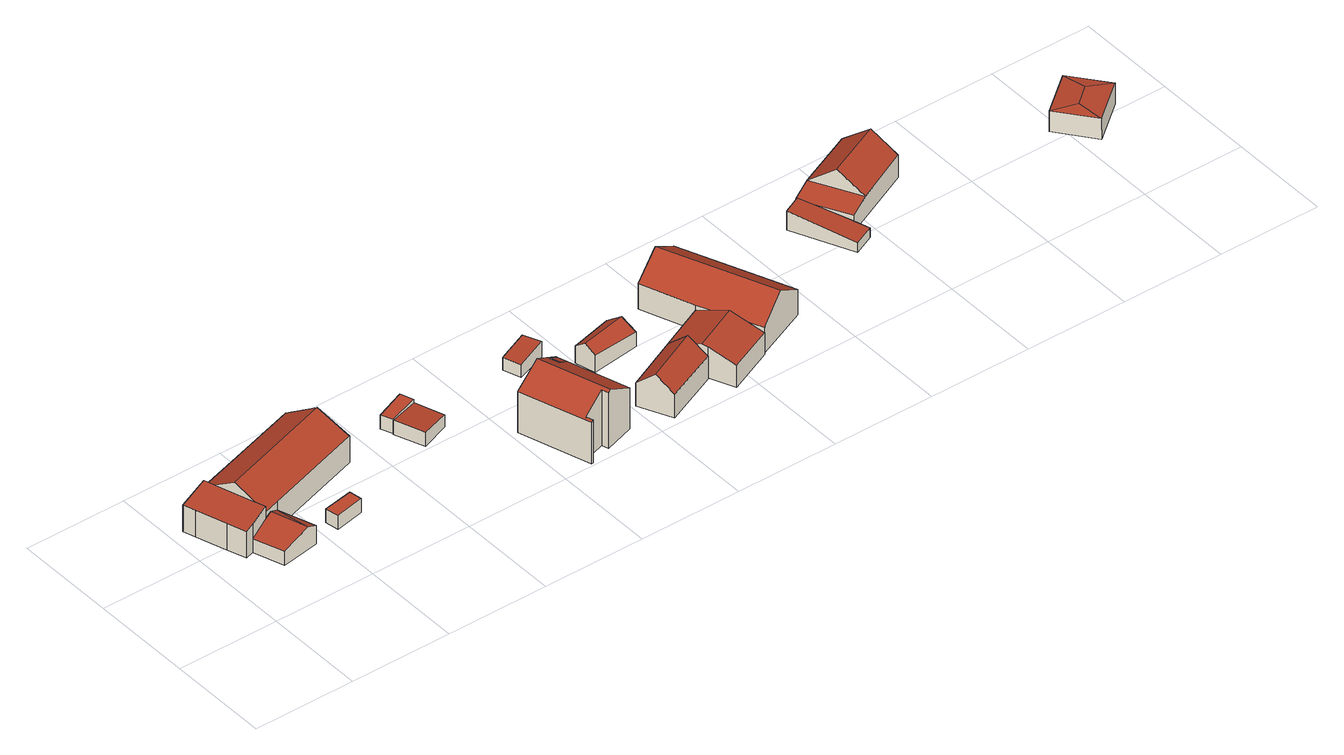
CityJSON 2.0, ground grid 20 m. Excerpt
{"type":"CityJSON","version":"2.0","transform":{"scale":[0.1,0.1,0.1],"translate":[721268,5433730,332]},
"CityObjects":{
"building1":{"type":"Building","attributes":{"Gemeindeschluessel":"09375181","HoeheDach":"341.583","HoeheGrund":"334.860","Methode":"2000","NiedrigsteTraufeDesGebaeudes":"337.720","Geometrietyp2DReferenz":"3000","measuredHeight":6.72,"function":"31001_2000","roofType":"2100"},"geometry":[{"type":"Solid","lod":"2","boundaries":[[[[0,1,2,3]],[[4,5,6,7]],[[8,9,10,11,12]],[[13,6,5]],[[12,11,1,0]],[[14,15,9,8]],[[4,16,17,18,5]],[[17,9,15,13,18]],[[19,20,21,22]],[[3,2,20,19]],[[2,1,11,10,23,21,20]],[[17,23,10,9]],[[13,5,18]],[[14,8,12,0,3,19,22,16,4,7]],[[22,21,23,17,16]],[[14,7,6,13,15]]]],"semantics":{"surfaces":[{"type":"WallSurface","Flaeche":"33.097","Z_MAX":"5.502","Z_MAX_ASL":"340.362","Z_MIN":"0.000","Z_MIN_ASL":"334.860"},{"type":"WallSurface","Flaeche":"29.410","Z_MAX":"3.884","Z_MAX_ASL":"338.744","Z_MIN":"0.000","Z_MIN_ASL":"334.860"},{"type":"WallSurface","Flaeche":"10.369","Z_MAX":"5.866","Z_MAX_ASL":"340.726","Z_MIN":"0.000","Z_MIN_ASL":"334.860"},{"type":"RoofSurface","Dachneigung":"64.740","Dachorientierung":"71.553","Flaeche":"7.896","Z_MAX":"4.774","Z_MAX_ASL":"339.634","Z_MIN":"3.884","Z_MIN_ASL":"338.744"},{"type":"WallSurface","Flaeche":"21.115","Z_MAX":"5.494","Z_MAX_ASL":"340.354","Z_MIN":"0.000","Z_MIN_ASL":"334.860"},{"type":"WallSurface","Flaeche":"18.097","Z_MAX":"2.896","Z_MAX_ASL":"337.756","Z_MIN":"0.000","Z_MIN_ASL":"334.860"},{"type":"WallSurface","Flaeche":"14.827","Z_MAX":"4.780","Z_MAX_ASL":"339.640","Z_MIN":"0.000","Z_MIN_ASL":"334.860"},{"type":"RoofSurface","Dachneigung":"71.355","Dachorientierung":"252.264","Flaeche":"40.584","Z_MAX":"4.780","Z_MAX_ASL":"339.640","Z_MIN":"2.860","Z_MIN_ASL":"337.720"},{"type":"WallSurface","Flaeche":"36.195","Z_MAX":"6.723","Z_MAX_ASL":"341.583","Z_MIN":"0.000","Z_MIN_ASL":"334.860"},{"type":"WallSurface","Flaeche":"14.031","Z_MAX":"5.504","Z_MAX_ASL":"340.364","Z_MIN":"0.000","Z_MIN_ASL":"334.860"},{"type":"RoofSurface","Dachneigung":"78.368","Dachorientierung":"252.255","Flaeche":"74.710","Z_MAX":"6.723","Z_MAX_ASL":"341.583","Z_MIN":"5.490","Z_MIN_ASL":"340.350"},{"type":"WallSurface","Flaeche":"11.336","Z_MAX":"6.719","Z_MAX_ASL":"341.579","Z_MIN":"2.860","Z_MIN_ASL":"337.720"},{"type":"RoofSurface","Dachneigung":"63.648","Dachorientierung":"72.258","Flaeche":"7.420","Z_MAX":"4.780","Z_MAX_ASL":"339.640","Z_MIN":"3.884","Z_MIN_ASL":"338.744"},{"type":"GroundSurface","Flaeche":"125.419","Z_MAX":"0.000","Z_MAX_ASL":"334.860","Z_MIN":"0.000","Z_MIN_ASL":"334.860"},{"type":"WallSurface","Flaeche":"81.788","Z_MAX":"6.723","Z_MAX_ASL":"341.583","Z_MIN":"0.000","Z_MIN_ASL":"334.860"},{"type":"WallSurface","Flaeche":"30.001","Z_MAX":"4.780","Z_MAX_ASL":"339.640","Z_MIN":"0.000","Z_MIN_ASL":"334.860"}],"values":[[0,1,2,3,4,5,6,7,8,9,10,11,12,13,14,15]]}}]},
"building2":{"type":"Building","attributes":{"Gemeindeschluessel":"09375181","HoeheDach":"343.870","HoeheGrund":"334.820","Methode":"2000","NiedrigsteTraufeDesGebaeudes":"340.267","Geometrietyp2DReferenz":"3000","measuredHeight":9.05,"function":"31001_2000","roofType":"3100"},"geometry":[{"type":"Solid","lod":"2","boundaries":[[[[24,25,26,27]],[[28,29,30,31]],[[29,32,33,34,30]],[[24,27,28,31,35,36]],[[37,36,35,34,33]],[[31,30,34,35]],[[29,28,27,26,32]],[[25,24,36,37]],[[25,37,33,32,26]]]],"semantics":{"surfaces":[{"type":"WallSurface","Flaeche":"18.524","Z_MAX":"5.521","Z_MAX_ASL":"340.341","Z_MIN":"0.000","Z_MIN_ASL":"334.820"},{"type":"WallSurface","Flaeche":"66.145","Z_MAX":"5.493","Z_MAX_ASL":"340.313","Z_MIN":"0.000","Z_MIN_ASL":"334.820"},{"type":"RoofSurface","Dachneigung":"59.622","Dachorientierung":"342.771","Flaeche":"164.994","Z_MAX":"9.050","Z_MAX_ASL":"343.870","Z_MIN":"5.447","Z_MIN_ASL":"340.267"},{"type":"GroundSurface","Flaeche":"286.834","Z_MAX":"0.000","Z_MAX_ASL":"334.820","Z_MIN":"0.000","Z_MIN_ASL":"334.820"},{"type":"WallSurface","Flaeche":"87.609","Z_MAX":"9.050","Z_MAX_ASL":"343.870","Z_MIN":"0.000","Z_MIN_ASL":"334.820"},{"type":"WallSurface","Flaeche":"61.756","Z_MAX":"5.569","Z_MAX_ASL":"340.389","Z_MIN":"0.000","Z_MIN_ASL":"334.820"},{"type":"WallSurface","Flaeche":"88.423","Z_MAX":"9.050","Z_MAX_ASL":"343.870","Z_MIN":"0.000","Z_MIN_ASL":"334.820"},{"type":"WallSurface","Flaeche":"115.365","Z_MAX":"5.521","Z_MAX_ASL":"340.341","Z_MIN":"0.000","Z_MIN_ASL":"334.820"},{"type":"RoofSurface","Dachneigung":"59.612","Dachorientierung":"162.766","Flaeche":"167.506","Z_MAX":"9.050","Z_MAX_ASL":"343.870","Z_MIN":"5.519","Z_MIN_ASL":"340.339"}],"values":[[0,1,2,3,4,5,6,7,8]]}}]},
"building3":{"type":"Building","attributes":{"Gemeindeschluessel":"09375181","HoeheDach":"337.563","HoeheGrund":"334.700","Methode":"1000","NiedrigsteTraufeDesGebaeudes":"337.563","Geometrietyp2DReferenz":"3000","measuredHeight":2.86,"function":"51009_1610","roofType":"1000"},"geometry":[{"type":"Solid","lod":"2","boundaries":[[[[38,39,40,41]],[[42,41,40,43]],[[44,43,40,39]],[[45,38,41,42]],[[44,45,42,43]],[[44,39,38,45]]]],"semantics":{"surfaces":[{"type":"WallSurface","Flaeche":"7.482","Z_MAX":"2.863","Z_MAX_ASL":"337.563","Z_MIN":"0.000","Z_MIN_ASL":"334.700"},{"type":"WallSurface","Flaeche":"16.956","Z_MAX":"2.863","Z_MAX_ASL":"337.563","Z_MIN":"0.000","Z_MIN_ASL":"334.700"},{"type":"GroundSurface","Flaeche":"15.448","Z_MAX":"0.000","Z_MAX_ASL":"334.700","Z_MIN":"0.000","Z_MIN_ASL":"334.700"},{"type":"RoofSurface","Dachneigung":"90.000","Dachorientierung":"-1.000","Flaeche":"15.448","Z_MAX":"2.863","Z_MAX_ASL":"337.563","Z_MIN":"2.863","Z_MIN_ASL":"337.563"},{"type":"WallSurface","Flaeche":"7.542","Z_MAX":"2.863","Z_MAX_ASL":"337.563","Z_MIN":"0.000","Z_MIN_ASL":"334.700"},{"type":"WallSurface","Flaeche":"16.763","Z_MAX":"2.863","Z_MAX_ASL":"337.563","Z_MIN":"0.000","Z_MIN_ASL":"334.700"}],"values":[[0,1,2,3,4,5]]}}]},
"building4":{"type":"Building","attributes":{"Gemeindeschluessel":"09375181","HoeheDach":"337.890","HoeheGrund":"334.990","Methode":"2000","NiedrigsteTraufeDesGebaeudes":"337.890","Geometrietyp2DReferenz":"3000","measuredHeight":2.9,"function":"51009_1610","roofType":"1000"},"geometry":[{"type":"Solid","lod":"2","boundaries":[[[[46,47,48,49]],[[50,51,46,49]],[[49,48,52,50]],[[53,52,48,47]],[[51,53,47,46]],[[53,51,50,52]]]],"semantics":{"surfaces":[{"type":"WallSurface","Flaeche":"6.823","Z_MAX":"2.900","Z_MAX_ASL":"337.890","Z_MIN":"0.000","Z_MIN_ASL":"334.990"},{"type":"GroundSurface","Flaeche":"15.979","Z_MAX":"0.000","Z_MAX_ASL":"334.990","Z_MIN":"0.000","Z_MIN_ASL":"334.990"},{"type":"WallSurface","Flaeche":"18.372","Z_MAX":"2.900","Z_MAX_ASL":"337.890","Z_MIN":"0.000","Z_MIN_ASL":"334.990"},{"type":"RoofSurface","Dachneigung":"90.000","Dachorientierung":"-1.000","Flaeche":"15.979","Z_MAX":"2.900","Z_MAX_ASL":"337.890","Z_MIN":"2.900","Z_MIN_ASL":"337.890"},{"type":"WallSurface","Flaeche":"17.975","Z_MAX":"2.900","Z_MAX_ASL":"337.890","Z_MIN":"0.000","Z_MIN_ASL":"334.990"},{"type":"WallSurface","Flaeche":"7.980","Z_MAX":"2.900","Z_MAX_ASL":"337.890","Z_MIN":"0.000","Z_MIN_ASL":"334.990"}],"values":[[0,1,2,3,4,5]]}}]},
"building5":{"type":"Building","attributes":{"Gemeindeschluessel":"09375181","HoeheDach":"337.816","HoeheGrund":"334.780","Methode":"2000","NiedrigsteTraufeDesGebaeudes":"337.314","Geometrietyp2DReferenz":"3000","measuredHeight":3.04,"function":"31001_2000","roofType":"1000"},"geometry":[{"type":"Solid","lod":"2","boundaries":[[[[54,55,56,57]],[[58,54,57,59]],[[56,60,59,57]],[[55,61,60,56]],[[55,54,58,61]],[[61,58,59,60]]]],"semantics":{"surfaces":[{"type":"WallSurface","Flaeche":"19.099","Z_MAX":"3.036","Z_MAX_ASL":"337.816","Z_MIN":"0.000","Z_MIN_ASL":"334.780"},{"type":"WallSurface","Flaeche":"17.262","Z_MAX":"3.036","Z_MAX_ASL":"337.816","Z_MIN":"0.000","Z_MIN_ASL":"334.780"},{"type":"RoofSurface","Dachneigung":"85.366","Dachorientierung":"69.078","Flaeche":"37.655","Z_MAX":"3.036","Z_MAX_ASL":"337.816","Z_MIN":"2.534","Z_MIN_ASL":"337.314"},{"type":"WallSurface","Flaeche":"16.786","Z_MAX":"3.036","Z_MAX_ASL":"337.816","Z_MIN":"0.000","Z_MIN_ASL":"334.780"},{"type":"GroundSurface","Flaeche":"37.532","Z_MAX":"0.000","Z_MAX_ASL":"334.780","Z_MIN":"0.000","Z_MIN_ASL":"334.780"},{"type":"WallSurface","Flaeche":"15.276","Z_MAX":"2.549","Z_MAX_ASL":"337.329","Z_MIN":"0.000","Z_MIN_ASL":"334.780"}],"values":[[0,1,2,3,4,5]]}}]},
"building6":{"type":"Building","attributes":{"Gemeindeschluessel":"09375181","HoeheDach":"344.409","HoeheGrund":"332.580","Methode":"1000","NiedrigsteTraufeDesGebaeudes":"341.228","Geometrietyp2DReferenz":"3000","measuredHeight":11.83,"function":"31001_1000","roofType":"3100","storeysAboveGround":2},"address":[{"Country":"Germany","Locality":"Pettendorf","ThoroughfareName":"Naabstraße 17"}],"geometry":[{"type":"Solid","lod":"2","boundaries":[[[[62,63,64,65,66,67,68,69,70,71,72,73]],[[70,74,75,71]],[[64,76,77,65]],[[78,79,80,81,77,76,82,83]],[[65,77,81,66]],[[84,85,75,74,86,78,83,87]],[[71,75,85,72]],[[62,87,83,82,63]],[[66,81,80,67]],[[69,86,74,70]],[[68,79,78,86,69]],[[63,82,76,64]],[[67,80,79,68]],[[73,84,87,62]],[[72,85,84,73]]]],"semantics":{"surfaces":[{"type":"GroundSurface","Flaeche":"149.734","Z_MAX":"0.000","Z_MAX_ASL":"332.580","Z_MIN":"0.000","Z_MIN_ASL":"332.580"},{"type":"WallSurface","Flaeche":"45.802","Z_MAX":"11.474","Z_MAX_ASL":"344.054","Z_MIN":"0.000","Z_MIN_ASL":"332.580"},{"type":"WallSurface","Flaeche":"22.490","Z_MAX":"10.037","Z_MAX_ASL":"342.617","Z_MIN":"0.000","Z_MIN_ASL":"332.580"},{"type":"RoofSurface","Dachneigung":"60.020","Dachorientierung":"72.275","Flaeche":"87.258","Z_MAX":"11.829","Z_MAX_ASL":"344.409","Z_MIN":"8.648","Z_MIN_ASL":"341.228"},{"type":"WallSurface","Flaeche":"19.579","Z_MAX":"10.037","Z_MAX_ASL":"342.617","Z_MIN":"0.000","Z_MIN_ASL":"332.580"},{"type":"RoofSurface","Dachneigung":"60.021","Dachorientierung":"252.278","Flaeche":"85.603","Z_MAX":"11.829","Z_MAX_ASL":"344.409","Z_MIN":"8.648","Z_MIN_ASL":"341.228"},{"type":"WallSurface","Flaeche":"12.095","Z_MAX":"8.882","Z_MAX_ASL":"341.462","Z_MIN":"0.000","Z_MIN_ASL":"332.580"},{"type":"WallSurface","Flaeche":"112.911","Z_MAX":"11.829","Z_MAX_ASL":"344.409","Z_MIN":"0.000","Z_MIN_ASL":"332.580"},{"type":"WallSurface","Flaeche":"15.616","Z_MAX":"11.478","Z_MAX_ASL":"344.058","Z_MIN":"0.000","Z_MIN_ASL":"332.580"},{"type":"WallSurface","Flaeche":"63.548","Z_MAX":"11.829","Z_MAX_ASL":"344.409","Z_MIN":"0.000","Z_MIN_ASL":"332.580"},{"type":"WallSurface","Flaeche":"3.586","Z_MAX":"8.648","Z_MAX_ASL":"341.228","Z_MIN":"0.000","Z_MIN_ASL":"332.580"},{"type":"WallSurface","Flaeche":"105.443","Z_MAX":"8.648","Z_MAX_ASL":"341.228","Z_MIN":"0.000","Z_MIN_ASL":"332.580"},{"type":"WallSurface","Flaeche":"125.887","Z_MAX":"8.648","Z_MAX_ASL":"341.228","Z_MIN":"0.000","Z_MIN_ASL":"332.580"},{"type":"WallSurface","Flaeche":"3.556","Z_MAX":"8.882","Z_MAX_ASL":"341.462","Z_MIN":"0.000","Z_MIN_ASL":"332.580"}],"values":[[0,1,2,3,4,5,6,7,2,8,9,10,11,12,13]]}}]},
"building7":{"type":"Building","attributes":{"Gemeindeschluessel":"09375181","HoeheDach":"342.654","HoeheGrund":"334.133","Methode":"2000","NiedrigsteTraufeDesGebaeudes":"341.242","Geometrietyp2DReferenz":"3000","measuredHeight":8.52,"function":"51009_1610","roofType":"2100"},"geometry":[{"type":"Solid","lod":"2","boundaries":[[[[88,89,76,90]],[[91,80,92,93]],[[88,90,91,93]],[[90,76,80,91]],[[93,92,89,88]],[[92,80,76,89]]]],"semantics":{"surfaces":[{"type":"WallSurface","Flaeche":"18.792","Z_MAX":"8.521","Z_MAX_ASL":"342.654","Z_MIN":"0.000","Z_MIN_ASL":"334.133"},{"type":"WallSurface","Flaeche":"18.882","Z_MAX":"8.521","Z_MAX_ASL":"342.654","Z_MIN":"0.000","Z_MIN_ASL":"334.133"},{"type":"GroundSurface","Flaeche":"4.695","Z_MAX":"0.000","Z_MAX_ASL":"334.133","Z_MIN":"0.000","Z_MIN_ASL":"334.133"},{"type":"WallSurface","Flaeche":"13.833","Z_MAX":"7.116","Z_MAX_ASL":"341.249","Z_MIN":"0.000","Z_MIN_ASL":"334.133"},{"type":"WallSurface","Flaeche":"16.627","Z_MAX":"8.521","Z_MAX_ASL":"342.654","Z_MIN":"0.000","Z_MIN_ASL":"334.133"},{"type":"RoofSurface","Dachneigung":"59.695","Dachorientierung":"72.392","Flaeche":"5.438","Z_MAX":"8.521","Z_MAX_ASL":"342.654","Z_MIN":"7.109","Z_MIN_ASL":"341.242"}],"values":[[0,1,2,3,4,5]]}}]},
"building8":{"type":"Building","attributes":{"Gemeindeschluessel":"09375181","HoeheDach":"337.495","HoeheGrund":"334.342","Methode":"2000","NiedrigsteTraufeDesGebaeudes":"336.886","Geometrietyp2DReferenz":"3000","measuredHeight":3.15,"function":"31001_2463","roofType":"1000","storeysAboveGround":1},"geometry":[{"type":"Solid","lod":"2","boundaries":[[[[94,95,96,97]],[[98,99,94,97,100]],[[101,102,103,96,95]],[[98,102,101,99]],[[99,101,95,94]],[[97,96,103,100]],[[100,103,102,98]]]],"semantics":{"surfaces":[{"type":"WallSurface","Flaeche":"2.574","Z_MAX":"2.664","Z_MAX_ASL":"337.006","Z_MIN":"-0.002","Z_MIN_ASL":"334.340"},{"type":"GroundSurface","Flaeche":"22.188","Z_MAX":"-0.002","Z_MAX_ASL":"334.340","Z_MIN":"-0.002","Z_MIN_ASL":"334.340"},{"type":"RoofSurface","Dachneigung":"84.397","Dachorientierung":"246.576","Flaeche":"22.294","Z_MAX":"3.153","Z_MAX_ASL":"337.495","Z_MIN":"2.544","Z_MIN_ASL":"336.886"},{"type":"WallSurface","Flaeche":"17.734","Z_MAX":"3.153","Z_MAX_ASL":"337.495","Z_MIN":"-0.002","Z_MIN_ASL":"334.340"},{"type":"WallSurface","Flaeche":"9.264","Z_MAX":"2.568","Z_MAX_ASL":"336.910","Z_MIN":"-0.002","Z_MIN_ASL":"334.340"},{"type":"WallSurface","Flaeche":"14.546","Z_MAX":"3.153","Z_MAX_ASL":"337.495","Z_MIN":"-0.002","Z_MIN_ASL":"334.340"},{"type":"WallSurface","Flaeche":"11.588","Z_MAX":"3.153","Z_MAX_ASL":"337.495","Z_MIN":"-0.002","Z_MIN_ASL":"334.340"}],"values":[[0,1,2,3,4,5,6]]}}]},
"building9":{"type":"Building","attributes":{"Gemeindeschluessel":"09375181","HoeheDach":"341.230","HoeheGrund":"333.400","Methode":"2000","NiedrigsteTraufeDesGebaeudes":"338.053","Geometrietyp2DReferenz":"3000","measuredHeight":7.83,"function":"31001_2000","roofType":"3100","storeysAboveGround":2},"geometry":[{"type":"Solid","lod":"2","boundaries":[[[[104,105,106,107]],[[108,109,110,111]],[[109,112,107,106,110]],[[113,104,107,112]],[[111,110,106,105]],[[108,113,112,109]],[[104,113,108,111,105]]]],"semantics":{"surfaces":[{"type":"WallSurface","Flaeche":"55.169","Z_MAX":"4.783","Z_MAX_ASL":"338.183","Z_MIN":"0.000","Z_MIN_ASL":"333.400"},{"type":"RoofSurface","Dachneigung":"49.545","Dachorientierung":"155.360","Flaeche":"54.586","Z_MAX":"7.830","Z_MAX_ASL":"341.230","Z_MIN":"4.653","Z_MIN_ASL":"338.053"},{"type":"WallSurface","Flaeche":"45.785","Z_MAX":"7.830","Z_MAX_ASL":"341.230","Z_MIN":"0.000","Z_MIN_ASL":"333.400"},{"type":"GroundSurface","Flaeche":"82.728","Z_MAX":"0.000","Z_MAX_ASL":"333.400","Z_MIN":"0.000","Z_MIN_ASL":"333.400"},{"type":"RoofSurface","Dachneigung":"49.540","Dachorientierung":"335.360","Flaeche":"54.143","Z_MAX":"7.830","Z_MAX_ASL":"341.230","Z_MIN":"4.783","Z_MIN_ASL":"338.183"},{"type":"WallSurface","Flaeche":"54.806","Z_MAX":"4.860","Z_MAX_ASL":"338.260","Z_MIN":"0.000","Z_MIN_ASL":"333.400"},{"type":"WallSurface","Flaeche":"44.629","Z_MAX":"7.830","Z_MAX_ASL":"341.230","Z_MIN":"0.000","Z_MIN_ASL":"333.400"}],"values":[[0,1,2,3,4,5,6]]}}]},
"building10":{"type":"Building","attributes":{"Gemeindeschluessel":"09375181","HoeheDach":"339.110","HoeheGrund":"334.070","Methode":"2000","NiedrigsteTraufeDesGebaeudes":"337.090","Geometrietyp2DReferenz":"3000","measuredHeight":5.04,"function":"31001_2000","roofType":"3100","storeysAboveGround":1},"geometry":[{"type":"Solid","lod":"2","boundaries":[[[[114,115,116,117,118]],[[119,120,121,122,123]],[[118,117,120,119]],[[119,123,114,118]],[[116,121,120,117]],[[123,122,115,114]],[[115,122,121,116]]]],"semantics":{"surfaces":[{"type":"WallSurface","Flaeche":"17.995","Z_MAX":"5.040","Z_MAX_ASL":"339.110","Z_MIN":"0.000","Z_MIN_ASL":"334.070"},{"type":"WallSurface","Flaeche":"22.952","Z_MAX":"5.040","Z_MAX_ASL":"339.110","Z_MIN":"0.000","Z_MIN_ASL":"334.070"},{"type":"WallSurface","Flaeche":"29.670","Z_MAX":"3.534","Z_MAX_ASL":"337.604","Z_MIN":"0.000","Z_MIN_ASL":"334.070"},{"type":"GroundSurface","Flaeche":"45.588","Z_MAX":"0.000","Z_MAX_ASL":"334.070","Z_MIN":"0.000","Z_MIN_ASL":"334.070"},{"type":"RoofSurface","Dachneigung":"54.500","Dachorientierung":"347.777","Flaeche":"27.836","Z_MAX":"5.040","Z_MAX_ASL":"339.110","Z_MIN":"3.020","Z_MIN_ASL":"337.090"},{"type":"WallSurface","Flaeche":"31.295","Z_MAX":"3.557","Z_MAX_ASL":"337.627","Z_MIN":"0.000","Z_MIN_ASL":"334.070"},{"type":"RoofSurface","Dachneigung":"54.486","Dachorientierung":"167.777","Flaeche":"28.170","Z_MAX":"5.040","Z_MAX_ASL":"339.110","Z_MIN":"3.020","Z_MIN_ASL":"337.090"}],"values":[[0,1,2,3,4,5,6]]}}]},
"building11":{"type":"Building","attributes":{"Gemeindeschluessel":"09375181","HoeheDach":"340.370","HoeheGrund":"333.600","Methode":"2000","NiedrigsteTraufeDesGebaeudes":"338.116","Geometrietyp2DReferenz":"3000","measuredHeight":6.77,"function":"31001_2000","roofType":"3100","storeysAboveGround":2},"geometry":[{"type":"Solid","lod":"2","boundaries":[[[[124,125,126,127,128]],[[124,129,130,125]],[[129,124,128,131]],[[129,131,132,133,130]],[[134,106,127,126]],[[126,125,130,133,134]],[[132,131,128,127,106]],[[134,133,132,106]]]],"semantics":{"surfaces":[{"type":"RoofSurface","Dachneigung":"70.623","Dachorientierung":"155.384","Flaeche":"65.165","Z_MAX":"6.770","Z_MAX_ASL":"340.370","Z_MIN":"4.516","Z_MIN_ASL":"338.116"},{"type":"WallSurface","Flaeche":"44.143","Z_MAX":"4.584","Z_MAX_ASL":"338.184","Z_MIN":"0.000","Z_MIN_ASL":"333.600"},{"type":"WallSurface","Flaeche":"28.448","Z_MAX":"6.405","Z_MAX_ASL":"340.005","Z_MIN":"0.000","Z_MIN_ASL":"333.600"},{"type":"GroundSurface","Flaeche":"123.047","Z_MAX":"0.000","Z_MAX_ASL":"333.600","Z_MIN":"0.000","Z_MIN_ASL":"333.600"},{"type":"RoofSurface","Dachneigung":"70.623","Dachorientierung":"335.380","Flaeche":"65.271","Z_MAX":"6.770","Z_MAX_ASL":"340.370","Z_MIN":"4.568","Z_MIN_ASL":"338.168"},{"type":"WallSurface","Flaeche":"71.672","Z_MAX":"6.770","Z_MAX_ASL":"340.370","Z_MIN":"0.000","Z_MIN_ASL":"333.600"},{"type":"WallSurface","Flaeche":"42.328","Z_MAX":"6.770","Z_MAX_ASL":"340.370","Z_MIN":"0.000","Z_MIN_ASL":"333.600"},{"type":"WallSurface","Flaeche":"45.167","Z_MAX":"4.568","Z_MAX_ASL":"338.168","Z_MIN":"0.000","Z_MIN_ASL":"333.600"}],"values":[[0,1,2,3,4,5,6,7]]}}]},
"building12":{"type":"Building","attributes":{"Gemeindeschluessel":"09375181","HoeheDach":"343.000","HoeheGrund":"333.930","Methode":"2000","NiedrigsteTraufeDesGebaeudes":"338.970","Geometrietyp2DReferenz":"3000","measuredHeight":9.07,"function":"31001_2000","roofType":"3100","storeysAboveGround":2},"geometry":[{"type":"Solid","lod":"2","boundaries":[[[[135,136,137,138]],[[139,140,141,142,143]],[[144,140,139,145]],[[145,139,143,146]],[[144,145,146,137,136]],[[144,136,135,141,140]],[[138,137,146,143,142]],[[135,138,142,141]]]],"semantics":{"surfaces":[{"type":"WallSurface","Flaeche":"119.274","Z_MAX":"5.231","Z_MAX_ASL":"339.161","Z_MIN":"0.000","Z_MIN_ASL":"333.930"},{"type":"RoofSurface","Dachneigung":"56.237","Dachorientierung":"247.476","Flaeche":"162.178","Z_MAX":"9.070","Z_MAX_ASL":"343.000","Z_MIN":"5.153","Z_MIN_ASL":"339.083"},{"type":"WallSurface","Flaeche":"66.313","Z_MAX":"5.313","Z_MAX_ASL":"339.243","Z_MIN":"0.000","Z_MIN_ASL":"333.930"},{"type":"WallSurface","Flaeche":"57.073","Z_MAX":"5.313","Z_MAX_ASL":"339.243","Z_MIN":"0.000","Z_MIN_ASL":"333.930"},{"type":"GroundSurface","Flaeche":"272.020","Z_MAX":"0.000","Z_MAX_ASL":"333.930","Z_MIN":"0.000","Z_MIN_ASL":"333.930"},{"type":"WallSurface","Flaeche":"81.497","Z_MAX":"9.070","Z_MAX_ASL":"343.000","Z_MIN":"0.000","Z_MIN_ASL":"333.930"},{"type":"WallSurface","Flaeche":"82.938","Z_MAX":"9.070","Z_MAX_ASL":"343.000","Z_MIN":"0.000","Z_MIN_ASL":"333.930"},{"type":"RoofSurface","Dachneigung":"56.234","Dachorientierung":"67.472","Flaeche":"165.033","Z_MAX":"9.070","Z_MAX_ASL":"343.000","Z_MIN":"5.040","Z_MIN_ASL":"338.970"}],"values":[[0,1,2,3,4,5,6,7]]}}]},
"building13":{"type":"Building","attributes":{"Gemeindeschluessel":"09375181","HoeheDach":"337.083","HoeheGrund":"333.080","Methode":"2000","NiedrigsteTraufeDesGebaeudes":"335.148","Geometrietyp2DReferenz":"3000","measuredHeight":4,"function":"31001_2000","roofType":"1000"},"geometry":[{"type":"Solid","lod":"2","boundaries":[[[[147,148,149,150]],[[151,152,153,154]],[[152,149,148,155,153]],[[150,151,154,156,147]],[[154,153,155,156]],[[150,149,152,151]],[[156,155,148,147]]]],"semantics":{"surfaces":[{"type":"WallSurface","Flaeche":"6.453","Z_MAX":"2.489","Z_MAX_ASL":"335.569","Z_MIN":"0.000","Z_MIN_ASL":"333.080"},{"type":"WallSurface","Flaeche":"39.426","Z_MAX":"4.003","Z_MAX_ASL":"337.083","Z_MIN":"0.000","Z_MIN_ASL":"333.080"},{"type":"RoofSurface","Dachneigung":"81.526","Dachorientierung":"155.413","Flaeche":"53.971","Z_MAX":"4.003","Z_MAX_ASL":"337.083","Z_MIN":"2.068","Z_MIN_ASL":"335.148"},{"type":"GroundSurface","Flaeche":"53.382","Z_MAX":"0.000","Z_MAX_ASL":"333.080","Z_MIN":"0.000","Z_MIN_ASL":"333.080"},{"type":"WallSurface","Flaeche":"15.095","Z_MAX":"4.003","Z_MAX_ASL":"337.083","Z_MIN":"0.000","Z_MIN_ASL":"333.080"},{"type":"WallSurface","Flaeche":"9.208","Z_MAX":"2.068","Z_MAX_ASL":"335.148","Z_MIN":"0.000","Z_MIN_ASL":"333.080"},{"type":"WallSurface","Flaeche":"33.016","Z_MAX":"4.003","Z_MAX_ASL":"337.083","Z_MIN":"0.000","Z_MIN_ASL":"333.080"}],"values":[[0,1,2,3,4,5,6]]}}]},
"building14":{"type":"Building","attributes":{"Gemeindeschluessel":"09375181","HoeheDach":"341.720","HoeheGrund":"333.350","Methode":"2000","NiedrigsteTraufeDesGebaeudes":"336.655","Geometrietyp2DReferenz":"3000","measuredHeight":8.37,"function":"31001_2000","roofType":"3100"},"geometry":[{"type":"Solid","lod":"2","boundaries":[[[[157,158,159,160]],[[161,162,163,164]],[[157,160,165,166,167]],[[167,166,163,162,168,158]],[[169,161,164,170,171]],[[169,171,159,158,168]],[[165,170,164,163,166]],[[167,158,157]],[[169,168,162,161]],[[159,171,170,165,160]]]],"semantics":{"surfaces":[{"type":"RoofSurface","Dachneigung":"53.184","Dachorientierung":"156.119","Flaeche":"75.026","Z_MAX":"8.370","Z_MAX_ASL":"341.720","Z_MIN":"4.490","Z_MIN_ASL":"337.840"},{"type":"WallSurface","Flaeche":"1.172","Z_MAX":"3.311","Z_MAX_ASL":"336.661","Z_MIN":"0.000","Z_MIN_ASL":"333.350"},{"type":"RoofSurface","Dachneigung":"53.180","Dachorientierung":"336.126","Flaeche":"79.257","Z_MAX":"8.370","Z_MAX_ASL":"341.720","Z_MIN":"4.457","Z_MIN_ASL":"337.807"},{"type":"RoofSurface","Dachneigung":"73.841","Dachorientierung":"242.529","Flaeche":"44.614","Z_MAX":"4.490","Z_MAX_ASL":"337.840","Z_MIN":"3.305","Z_MIN_ASL":"336.655"},{"type":"GroundSurface","Flaeche":"166.359","Z_MAX":"0.000","Z_MAX_ASL":"333.350","Z_MIN":"0.000","Z_MIN_ASL":"333.350"},{"type":"WallSurface","Flaeche":"69.974","Z_MAX":"4.691","Z_MAX_ASL":"338.041","Z_MIN":"0.000","Z_MIN_ASL":"333.350"},{"type":"WallSurface","Flaeche":"70.548","Z_MAX":"4.490","Z_MAX_ASL":"337.840","Z_MIN":"0.000","Z_MIN_ASL":"333.350"},{"type":"WallSurface","Flaeche":"20.154","Z_MAX":"8.370","Z_MAX_ASL":"341.720","Z_MIN":"4.490","Z_MIN_ASL":"337.840"},{"type":"WallSurface","Flaeche":"33.616","Z_MAX":"3.305","Z_MAX_ASL":"336.655","Z_MIN":"0.000","Z_MIN_ASL":"333.350"},{"type":"WallSurface","Flaeche":"65.621","Z_MAX":"8.370","Z_MAX_ASL":"341.720","Z_MIN":"0.000","Z_MIN_ASL":"333.350"}],"values":[[0,1,2,3,4,5,6,7,8,9]]}}]},
"building15":{"type":"Building","attributes":{"Gemeindeschluessel":"09375181","HoeheDach":"339.540","HoeheGrund":"334.780","Methode":"2000","NiedrigsteTraufeDesGebaeudes":"339.063","Geometrietyp2DReferenz":"3000","measuredHeight":4.76,"function":"31001_2000","roofType":"3200"},"address":[{"Country":"Germany","Locality":"Pettendorf","ThoroughfareName":"Wallfahrerweg 2"}],"geometry":[{"type":"Solid","lod":"2","boundaries":[[[[172,173,174,175,176]],[[177,178,179]],[[172,176,179,180]],[[181,180,179,178]],[[181,178,174,173]],[[175,174,178,177,182]],[[175,182,176]],[[172,180,181,173]],[[182,177,179,176]]]],"semantics":{"surfaces":[{"type":"WallSurface","Flaeche":"37.637","Z_MAX":"4.289","Z_MAX_ASL":"339.069","Z_MIN":"0.000","Z_MIN_ASL":"334.780"},{"type":"RoofSurface","Dachneigung":"79.458","Dachorientierung":"53.915","Flaeche":"11.204","Z_MAX":"4.760","Z_MAX_ASL":"339.540","Z_MIN":"4.285","Z_MIN_ASL":"339.065"},{"type":"WallSurface","Flaeche":"40.925","Z_MAX":"4.285","Z_MAX_ASL":"339.065","Z_MIN":"0.000","Z_MIN_ASL":"334.780"},{"type":"WallSurface","Flaeche":"37.411","Z_MAX":"4.292","Z_MAX_ASL":"339.072","Z_MIN":"0.000","Z_MIN_ASL":"334.780"},{"type":"WallSurface","Flaeche":"40.773","Z_MAX":"4.289","Z_MAX_ASL":"339.069","Z_MIN":"0.000","Z_MIN_ASL":"334.780"},{"type":"RoofSurface","Dachneigung":"83.813","Dachorientierung":"144.247","Flaeche":"30.847","Z_MAX":"4.760","Z_MAX_ASL":"339.540","Z_MIN":"4.283","Z_MIN_ASL":"339.063"},{"type":"RoofSurface","Dachneigung":"79.454","Dachorientierung":"233.900","Flaeche":"11.166","Z_MAX":"4.760","Z_MAX_ASL":"339.540","Z_MIN":"4.289","Z_MIN_ASL":"339.069"},{"type":"GroundSurface","Flaeche":"83.390","Z_MAX":"0.000","Z_MAX_ASL":"334.780","Z_MIN":"0.000","Z_MIN_ASL":"334.780"},{"type":"RoofSurface","Dachneigung":"83.812","Dachorientierung":"324.247","Flaeche":"30.912","Z_MAX":"4.760","Z_MAX_ASL":"339.540","Z_MIN":"4.285","Z_MIN_ASL":"339.065"}],"values":[[0,1,2,3,4,5,6,7,8]]}}]}
},
"vertices":[
[35,173,29],[35,173,84],[17,231,84],[17,231,29],[135,167,29],[135,167,67],[159,95,67],[159,95,29],[64,142,29],[64,142,57],[64,142,87],[47,136,84],[47,136,29],[140,92,76],[84,83,29],[84,83,58],[103,157,29],[103,157,71],[117,161,76],[9,255,29],[9,255,84],[66,273,96],[66,273,29],[103,157,96],
[135,167,28],[135,167,83],[103,157,83],[103,157,28],[66,273,28],[66,273,83],[182,308,83],[182,308,28],[84,214,119],[311,285,119],[289,340,84],[289,340,28],[334,229,28],[334,229,83],
[269,116,56],[269,116,27],[265,141,27],[265,141,56],[207,131,56],[207,131,27],[212,105,27],[212,105,56],
[435,243,30],[435,243,59],[426,265,59],[426,265,30],[485,289,30],[494,263,30],[485,289,59],[494,263,59],
[435,243,28],[457,185,28],[457,185,58],[435,243,58],[494,263,28],[494,263,53],[513,206,53],[513,206,28],
[614,143,6],[719,176,6],[720,172,6],[697,165,6],[703,146,6],[726,154,6],[763,37,6],[705,19,6],[701,32,6],[658,18,6],[662,5,6],[658,4,6],[701,32,121],[658,18,95],[720,172,92],[697,165,106],[711,21,124],[763,37,92],[726,154,92],[703,146,106],[719,176,92],[667,159,124],[658,4,92],[662,5,95],[705,19,121],[614,143,92],
[698,165,21],[698,165,107],[720,172,21],[726,154,21],[703,146,107],[703,146,21],
[683,270,23],[683,270,49],[692,273,50],[692,273,23],[754,257,23],[695,236,23],[740,290,23],[695,236,49],[754,257,55],[740,290,55],
[802,71,14],[802,71,62],[907,119,62],[907,119,14],[832,7,63],[938,53,61],[922,86,92],[817,38,92],[938,53,14],[832,7,14],
[799,173,21],[799,173,56],[794,193,71],[789,213,56],[789,213,21],[875,239,21],[875,239,51],[884,212,71],[893,185,51],[893,185,21],
[959,5,62],[1048,44,61],[1022,103,84],[933,62,84],[938,53,80],[959,5,16],[1048,44,16],[938,53,16],[907,119,16],[997,160,16],[997,160,62],
[1152,89,72],[1152,89,19],[1066,305,19],[1066,305,70],[997,160,71],[1048,44,72],[1099,66,110],[1010,283,110],[958,262,72],[1048,44,19],[997,160,19],[958,262,19],
[1363,208,11],[1363,208,36],[1376,183,31],[1376,183,11],[1336,164,11],[1336,164,31],[1282,282,51],[1282,282,11],[1316,298,51],[1316,298,11],
[1376,271,97],[1400,225,58],[1507,275,60],[1486,320,97],[1316,298,14],[1316,298,47],[1315,301,47],[1315,301,14],[1464,367,58],[1352,318,58],[1352,317,58],[1363,208,47],[1363,208,14],[1464,367,14],[1507,275,14],
[1763,203,28],[1817,134,28],[1817,134,71],[1817,135,71],[1763,203,71],[1845,212,75],[1892,193,71],[1838,262,71],[1838,262,28],[1892,193,28],[1810,184,75]
]}
